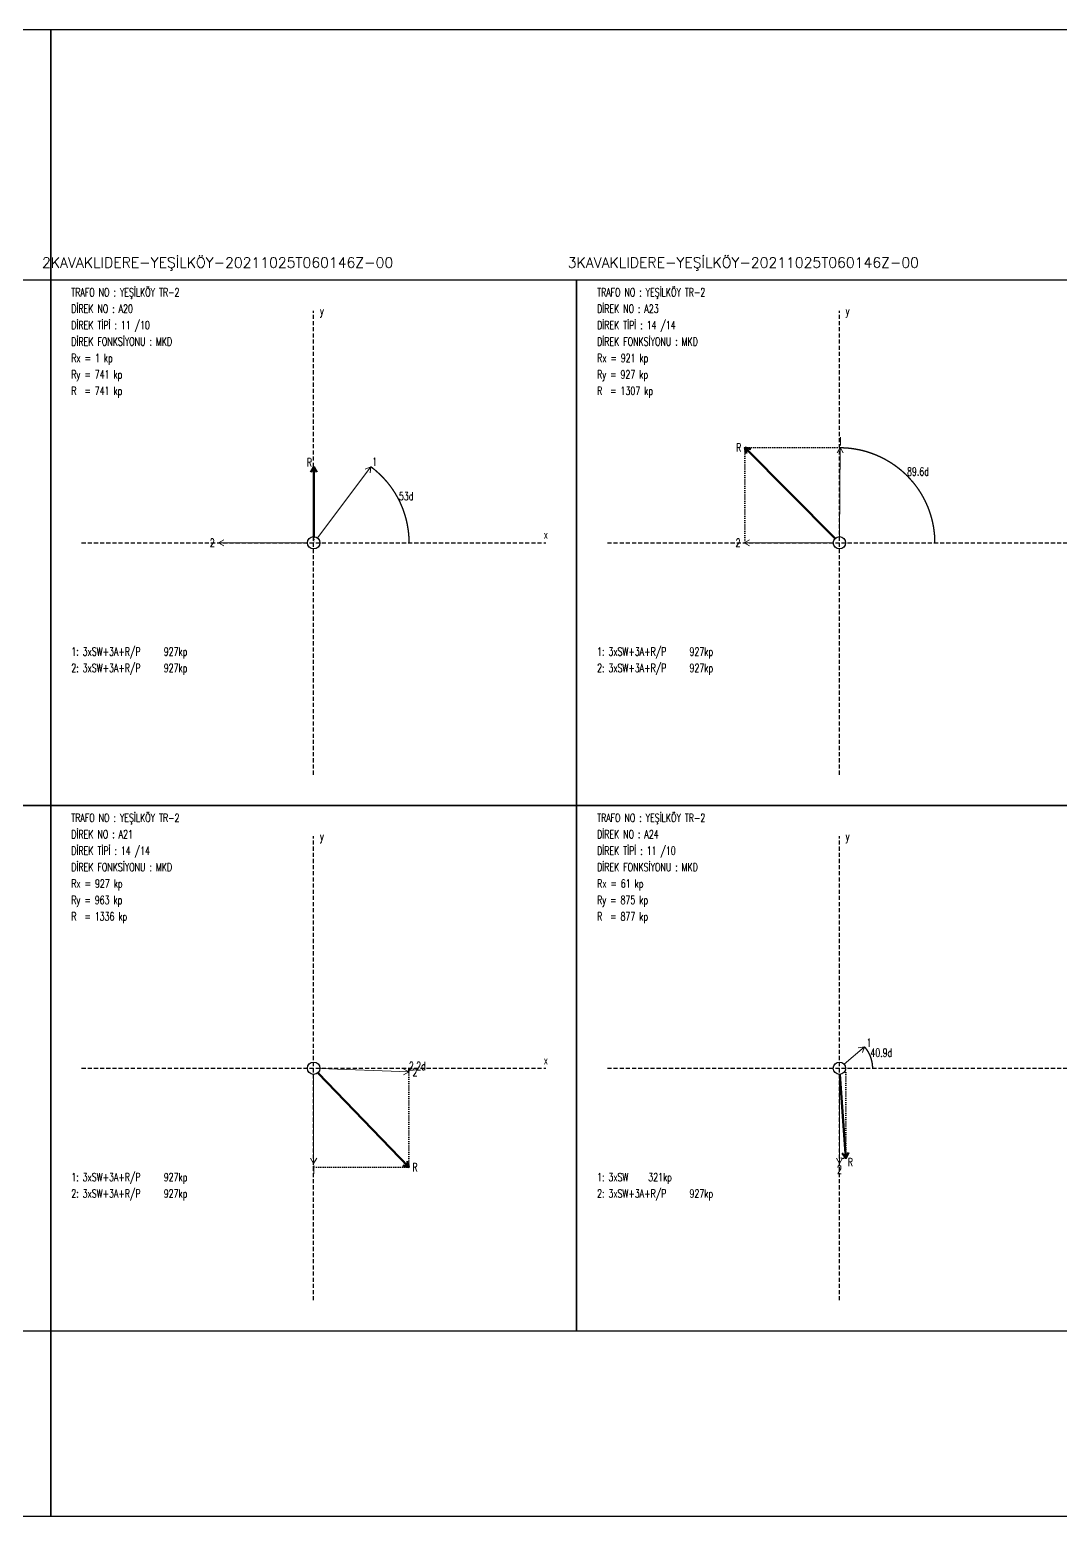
# Model space of a CAD drawing. Header units: millimetres. Extents: x 140 to 2450, y -142 to 155.
# Drawn here: x 345.6 to 551.4, y -142.5 to 154.5 of the extents above; entities that cross this region are included whole.
import ezdxf
from ezdxf.enums import TextEntityAlignment as Align

# ---------------------------------------------------------------- set-up
doc = ezdxf.new("R2010")
doc.units = ezdxf.units.MM
doc.linetypes.add('ACAD_ISO07W100', pattern=[0.2, 0, -0.2])
doc.linetypes.add('DASHDOT', pattern=[0.75, 0.5, -0.25])
doc.styles.get("Standard").update_dxf_attribs({"font": 'RomanS'})

# ---------------------------------------------------------------- blocks, each defined once
blk = doc.blocks.new('drgs')
at = {"flags": 128}
for points in [[(128, 0), (128, 128), (256, 128), (256, 0), (128, 0)], [(128, -128), (128, 0), (256, 0), (256, -128), (128, -128)]]:
    blk.add_lwpolyline(points, close=True, dxfattribs=at)
blk.add_text('2', height=2.5).set_placement((256, 131), align=Align.RIGHT)
blk = doc.blocks.new('dfdf')
at = {"linetype": 'DASHDOT', "ltscale": 2}
for p, q in [((370, 7.5), (370, 120.5)), ((498, 7.5), (498, 120.5)), ((313.5, 64), (426.5, 64)), ((441.5, 64), (554.5, 64)), ((370, -120.5), (370, -7.5)), ((498, -120.5), (498, -7.5)), ((313.5, -64), (426.5, -64)), ((441.5, -64), (554.5, -64))]:
    blk.add_line(p, q, dxfattribs=at)
at = {"lineweight": 70}
for p, q in [((496.943221, 65.064421), (474.978671, 87.1878)), ((474.978671, 87.1878), (476.426152, 86.794354)), ((474.978671, 87.1878), (475.361678, 85.737522)), ((370.035956, 82.524965), (369.283436, 81.227385)), ((370.002911, 65.499954), (370.035956, 82.524965)), ((370.035956, 82.524965), (370.783433, 81.224474)), ((371.04004, -65.080642), (393.16095, -88.065128)), ((498.103821, -65.496282), (499.517645, -85.872411)), ((393.16095, -88.065128), (392.800527, -86.609074)), ((499.517645, -85.872411), (498.679525, -84.628404)), ((499.517645, -85.872411), (500.175927, -84.524574)), ((393.16095, -88.065128), (391.719758, -87.649236))]:
    blk.add_line(p, q, dxfattribs=at)
at = {"linetype": 'ACAD_ISO07W100', "ltscale": 2}
for p, q in [((474.978671, 87.1878), (474.978671, 64)), ((474.978671, 87.1878), (498, 87.1878)), ((370.035956, 82.524965), (370, 82.524965)), ((370.035956, 82.524965), (370.035956, 64)), ((393.16095, -88.065128), (393.16095, -64)), ((499.517645, -85.872411), (499.517645, -64)), ((499.517645, -85.872411), (498, -85.872411)), ((393.16095, -88.065128), (370, -88.065128))]:
    blk.add_line(p, q, dxfattribs=at)
at = {"lineweight": 15}
for p, q in [((498.167028, 87.181523), (497.407687, 85.887923)), ((498.010807, 65.49983), (498.167028, 87.181523)), ((498.167028, 87.181523), (498.907649, 85.877115)), ((370.902215, 65.198106), (383.945219, 82.518688)), ((383.945219, 82.518688), (382.564656, 81.932134)), ((383.945219, 82.518688), (383.762908, 81.029808)), ((346.817875, 64), (348.116913, 64.75)), ((368.5, 64), (346.817875, 64)), ((346.817875, 64), (348.116913, 63.25)), ((474.817875, 64), (476.116913, 64.75)), ((496.5, 64), (474.817875, 64)), ((474.817875, 64), (476.116913, 63.25)), ((499.134431, -63.01888), (504.069839, -58.75046)), ((504.069839, -58.75046), (502.59668, -59.032949)), ((504.069839, -58.75046), (503.577902, -60.167498)), ((371.498774, -64.057411), (393.165136, -64.887353)), ((393.165136, -64.887353), (391.838342, -65.587079)), ((393.165136, -64.887353), (391.895758, -64.088179)), ((370, -65.5), (370, -87.182125)), ((498, -65.5), (498, -87.182125)), ((370, -87.182125), (369.25, -85.883087)), ((370, -87.182125), (370.75, -85.883087)), ((498, -87.182125), (497.25, -85.883087)), ((498, -87.182125), (498.75, -85.883087))]:
    blk.add_line(p, q, dxfattribs=at)
at = {"flags": 128}
for points in [[(306, 0), (306, 128), (434, 128), (434, 0), (306, 0)], [(434, 0), (434, 128), (562, 128), (562, 0), (434, 0)], [(306, -128), (306, 0), (434, 0), (434, -128), (306, -128)], [(434, -128), (434, 0), (562, 0), (562, -128), (434, -128)]]:
    blk.add_lwpolyline(points, close=True, dxfattribs=at)
at = {"color": 1, "flags": 128}
for points in [[(498.167028, 87.181523), (498.167028, 87.181523), (498.207487, 87.181196), (498.247945, 87.180799), (498.288403, 87.180331), (498.32886, 87.179792), (498.369316, 87.179183), (498.40977, 87.178503), (498.450224, 87.177753), (498.490676, 87.176932), (498.531127, 87.17604), (498.571576, 87.175078), (498.612023, 87.174045), (498.652468, 87.172941), (498.692912, 87.171767), (498.733353, 87.170523), (498.773792, 87.169207), (498.814229, 87.167821), (498.854663, 87.166365), (498.895094, 87.164838), (498.935523, 87.163241), (498.975949, 87.161573), (499.016372, 87.159834), (499.056792, 87.158025), (499.097209, 87.156145), (499.137623, 87.154195), (499.178032, 87.152174), (499.218439, 87.150083), (499.258841, 87.147921), (499.29924, 87.145688), (499.339635, 87.143386), (499.380026, 87.141012), (499.420412, 87.138568), (499.460795, 87.136054), (499.501172, 87.133469), (499.541546, 87.130814), (499.581914, 87.128088), (499.622278, 87.125292), (499.662637, 87.122425), (499.70299, 87.119488), (499.743339, 87.116481), (499.783682, 87.113403), (499.82402, 87.110255), (499.864352, 87.107036), (499.904679, 87.103747), (499.944999, 87.100387), (499.985314, 87.096958), (500.025623, 87.093457), (500.065925, 87.089887), (500.106222, 87.086246), (500.146512, 87.082535), (500.186795, 87.078753), (500.227072, 87.074901), (500.267341, 87.070979), (500.307604, 87.066987), (500.34786, 87.062924), (500.388109, 87.058791), (500.428351, 87.054588), (500.468585, 87.050315), (500.508811, 87.045971), (500.54903, 87.041557), (500.589242, 87.037073), (500.629445, 87.032519), (500.66964, 87.027895), (500.709827, 87.0232), (500.750006, 87.018436), (500.790177, 87.013601), (500.830339, 87.008696), (500.870492, 87.003721), (500.910637, 86.998676), (500.950773, 86.993561), (500.9909, 86.988376), (501.031017, 86.983121), (501.071126, 86.977796), (501.111225, 86.972401), (501.151315, 86.966936), (501.191395, 86.961401), (501.231465, 86.955796), (501.271525, 86.950121), (501.311576, 86.944376), (501.351616, 86.938561), (501.391647, 86.932677), (501.431666, 86.926722), (501.471676, 86.920698), (501.511675, 86.914604), (501.551663, 86.90844), (501.59164, 86.902206), (501.631607, 86.895903), (501.671562, 86.889529), (501.711506, 86.883086), (501.751439, 86.876574), (501.79136, 86.869991), (501.83127, 86.863339), (501.871168, 86.856618), (501.911055, 86.849826), (501.950929, 86.842966), (501.990792, 86.836035), (502.030642, 86.829035), (502.07048, 86.821966), (502.110306, 86.814826), (502.150119, 86.807618), (502.189919, 86.80034), (502.229707, 86.792992), (502.269482, 86.785575), (502.309244, 86.778089), (502.348992, 86.770533), (502.388728, 86.762908), (502.42845, 86.755214), (502.468158, 86.74745), (502.507853, 86.739617), (502.547535, 86.731715), (502.587202, 86.723743), (502.626855, 86.715702), (502.666495, 86.707592), (502.70612, 86.699413), (502.745731, 86.691165), (502.785327, 86.682847), (502.824909, 86.674461), (502.864476, 86.666005), (502.904028, 86.657481), (502.943565, 86.648887), (502.983087, 86.640224), (503.022594, 86.631493), (503.062086, 86.622692), (503.101562, 86.613823), (503.141023, 86.604884), (503.180468, 86.595877), (503.219898, 86.586801), (503.259311, 86.577656), (503.298709, 86.568443), (503.33809, 86.55916), (503.377455, 86.549809), (503.416803, 86.54039), (503.456136, 86.530901), (503.495451, 86.521344), (503.53475, 86.511718), (503.574032, 86.502024), (503.613297, 86.492261), (503.652545, 86.48243), (503.691775, 86.47253), (503.730988, 86.462562), (503.770184, 86.452525), (503.809362, 86.44242), (503.848523, 86.432247), (503.887666, 86.422005), (503.926791, 86.411695), (503.965897, 86.401317), (504.004986, 86.39087), (504.044056, 86.380355), (504.083108, 86.369772), (504.122141, 86.359121), (504.161156, 86.348402), (504.200152, 86.337615), (504.239129, 86.326759), (504.278087, 86.315836), (504.317026, 86.304845), (504.355946, 86.293786), (504.394846, 86.282658), (504.433727, 86.271463), (504.472588, 86.2602), (504.511429, 86.24887), (504.550251, 86.237471), (504.589053, 86.226005), (504.627834, 86.214471), (504.666596, 86.20287), (504.705337, 86.1912), (504.744058, 86.179464), (504.782758, 86.167659), (504.821437, 86.155787), (504.860096, 86.143848), (504.898734, 86.131841), (504.937351, 86.119767), (504.975946, 86.107625), (505.014521, 86.095416), (505.053074, 86.08314), (505.091606, 86.070796), (505.130116, 86.058386), (505.168604, 86.045908), (505.20707, 86.033362), (505.245515, 86.02075), (505.283937, 86.008071), (505.322337, 85.995324), (505.360715, 85.982511), (505.399071, 85.969631), (505.437404, 85.956683), (505.475714, 85.943669), (505.514002, 85.930588), (505.552266, 85.91744), (505.590508, 85.904226), (505.628726, 85.890945), (505.666922, 85.877597), (505.705093, 85.864182), (505.743242, 85.850701), (505.781367, 85.837153), (505.819468, 85.823539), (505.857545, 85.809858), (505.895599, 85.796111), (505.933628, 85.782297), (505.971633, 85.768417), (506.009614, 85.754471), (506.047571, 85.740458), (506.085503, 85.72638), (506.12341, 85.712235), (506.161292, 85.698024), (506.19915, 85.683746), (506.236983, 85.669403), (506.274791, 85.654994), (506.312573, 85.640519), (506.35033, 85.625978), (506.388062, 85.611371), (506.425768, 85.596698), (506.463449, 85.581959), (506.501103, 85.567155), (506.538732, 85.552285), (506.576335, 85.537349), (506.613912, 85.522348), (506.651462, 85.507281), (506.688986, 85.492148), (506.726484, 85.47695), (506.763955, 85.461687), (506.801399, 85.446358), (506.838817, 85.430964), (506.876207, 85.415505), (506.913571, 85.399981), (506.950907, 85.384391), (506.988217, 85.368736), (507.025498, 85.353016), (507.062753, 85.337231), (507.099979, 85.321381), (507.137178, 85.305466), (507.174349, 85.289486), (507.211492, 85.273442), (507.248608, 85.257332), (507.285695, 85.241158), (507.322753, 85.224919), (507.359783, 85.208616), (507.396785, 85.192247), (507.433758, 85.175815), (507.470703, 85.159317), (507.507618, 85.142756), (507.544505, 85.12613), (507.581362, 85.109439), (507.618191, 85.092684), (507.65499, 85.075865), (507.691759, 85.058982), (507.728499, 85.042035), (507.76521, 85.025023), (507.80189, 85.007948), (507.838541, 84.990808), (507.875162, 84.973605), (507.911753, 84.956337), (507.948313, 84.939006), (507.984844, 84.921611), (508.021344, 84.904152), (508.057813, 84.88663), (508.094252, 84.869044), (508.13066, 84.851395), (508.167037, 84.833681), (508.203383, 84.815905), (508.239698, 84.798065), (508.275982, 84.780162), (508.312234, 84.762195), (508.348456, 84.744165), (508.384645, 84.726072), (508.420803, 84.707916), (508.456929, 84.689697), (508.493024, 84.671414), (508.529086, 84.653069), (508.565117, 84.634661), (508.601115, 84.61619), (508.637081, 84.597656), (508.673014, 84.57906), (508.708915, 84.5604), (508.744783, 84.541678), (508.780619, 84.522894), (508.816422, 84.504047), (508.852192, 84.485138), (508.887928, 84.466166), (508.923632, 84.447131), (508.959302, 84.428035), (508.994939, 84.408876), (509.030543, 84.389655), (509.066112, 84.370372), (509.101649, 84.351027), (509.137151, 84.33162), (509.172619, 84.312151), (509.208054, 84.292621), (509.243454, 84.273028), (509.27882, 84.253374), (509.314151, 84.233658), (509.349449, 84.21388), (509.384711, 84.194041), (509.419939, 84.17414), (509.455132, 84.154177), (509.49029, 84.134154), (509.525414, 84.114069), (509.560502, 84.093922), (509.595555, 84.073715), (509.630572, 84.053446), (509.665554, 84.033117), (509.700501, 84.012726), (509.735412, 83.992274), (509.770287, 83.971762), (509.805126, 83.951188), (509.83993, 83.930554), (509.874697, 83.909859), (509.909428, 83.889104), (509.944123, 83.868287), (509.978782, 83.847411), (510.013404, 83.826474), (510.047989, 83.805476), (510.082538, 83.784418), (510.11705, 83.7633), (510.151525, 83.742122), (510.185963, 83.720883), (510.220363, 83.699585), (510.254727, 83.678226), (510.289053, 83.656808), (510.323342, 83.635329), (510.357594, 83.613791), (510.391807, 83.592193), (510.425983, 83.570536), (510.460121, 83.548818), (510.494221, 83.527042), (510.528283, 83.505205), (510.562307, 83.48331), (510.596293, 83.461355), (510.63024, 83.43934), (510.664149, 83.417267), (510.698019, 83.395134), (510.731851, 83.372942), (510.765644, 83.350692), (510.799397, 83.328382), (510.833112, 83.306013), (510.866788, 83.283586), (510.900425, 83.2611), (510.934022, 83.238555), (510.96758, 83.215951), (511.001098, 83.19329), (511.034577, 83.170569), (511.068016, 83.14779), (511.101415, 83.124953), (511.134775, 83.102058), (511.168094, 83.079104), (511.201373, 83.056092), (511.234612, 83.033023), (511.267811, 83.009895), (511.300969, 82.986709), (511.334087, 82.963466), (511.367164, 82.940165), (511.400201, 82.916806), (511.433197, 82.893389), (511.466151, 82.869915), (511.499065, 82.846383), (511.531937, 82.822794), (511.564769, 82.799148), (511.597559, 82.775444), (511.630307, 82.751684), (511.663015, 82.727866), (511.69568, 82.703991), (511.728304, 82.680059), (511.760886, 82.65607), (511.793426, 82.632024), (511.825924, 82.607922), (511.85838, 82.583763), (511.890793, 82.559547), (511.923165, 82.535275), (511.955493, 82.510946), (511.98778, 82.486561), (512.020024, 82.462119), (512.052225, 82.437622), (512.084383, 82.413068), (512.116499, 82.388458), (512.148571, 82.363792), (512.1806, 82.33907), (512.212586, 82.314292), (512.244529, 82.289459), (512.276429, 82.26457), (512.308284, 82.239625), (512.340097, 82.214624), (512.371865, 82.189568), (512.40359, 82.164457), (512.435271, 82.13929), (512.466908, 82.114069), (512.498501, 82.088791), (512.53005, 82.063459), (512.561555, 82.038072), (512.593015, 82.01263), (512.624431, 81.987133), (512.655802, 81.961581), (512.687128, 81.935974), (512.71841, 81.910313), (512.749647, 81.884598), (512.780839, 81.858827), (512.811986, 81.833003), (512.843088, 81.807124), (512.874145, 81.781191), (512.905156, 81.755203), (512.936122, 81.729162), (512.967042, 81.703066), (512.997917, 81.676917), (513.028747, 81.650714), (513.05953, 81.624457), (513.090267, 81.598146), (513.120959, 81.571782), (513.151604, 81.545364), (513.182204, 81.518893), (513.212757, 81.492368), (513.243264, 81.46579), (513.273724, 81.439159), (513.304138, 81.412475), (513.334505, 81.385738), (513.364825, 81.358948), (513.395099, 81.332104), (513.425326, 81.305208), (513.455506, 81.27826), (513.485638, 81.251259), (513.515724, 81.224205), (513.545762, 81.197099), (513.575753, 81.16994), (513.605697, 81.142729), (513.635592, 81.115466), (513.665441, 81.08815), (513.695241, 81.060783), (513.724994, 81.033364), (513.754699, 81.005893), (513.784356, 80.97837), (513.813965, 80.950795), (513.843525, 80.923168), (513.873038, 80.89549), (513.902502, 80.867761), (513.931917, 80.83998), (513.961284, 80.812148), (513.990603, 80.784265), (514.019872, 80.756331), (514.049093, 80.728345), (514.078265, 80.700309), (514.107388, 80.672221), (514.136462, 80.644083), (514.165487, 80.615895), (514.194463, 80.587655), (514.223389, 80.559365), (514.252266, 80.531025), (514.281093, 80.502634), (514.309871, 80.474193), (514.338599, 80.445702), (514.367277, 80.417161), (514.395905, 80.388569), (514.424484, 80.359928), (514.453012, 80.331237), (514.481491, 80.302496), (514.509919, 80.273706), (514.538296, 80.244866), (514.566624, 80.215976), (514.594901, 80.187038), (514.623127, 80.158049), (514.651303, 80.129012), (514.679428, 80.099925), (514.707502, 80.07079), (514.735526, 80.041605), (514.763498, 80.012372), (514.791419, 79.98309), (514.81929, 79.953759), (514.847109, 79.924379), (514.874876, 79.894951), (514.902592, 79.865475), (514.930257, 79.83595), (514.95787, 79.806377), (514.985432, 79.776756), (515.012941, 79.747087), (515.040399, 79.71737), (515.067805, 79.687605), (515.095159, 79.657792), (515.122461, 79.627931), (515.149711, 79.598023), (515.176909, 79.568068), (515.204054, 79.538064), (515.231147, 79.508014), (515.258187, 79.477916), (515.285175, 79.447772), (515.31211, 79.41758), (515.338992, 79.387341), (515.365822, 79.357055), (515.392599, 79.326723), (515.419322, 79.296344), (515.445993, 79.265918), (515.47261, 79.235446), (515.499175, 79.204927), (515.525685, 79.174362), (515.552143, 79.143751), (515.578547, 79.113094), (515.604898, 79.08239), (515.631195, 79.051641), (515.657438, 79.020846), (515.683627, 78.990005), (515.709763, 78.959118), (515.735844, 78.928186), (515.761872, 78.897209), (515.787845, 78.866186), (515.813765, 78.835117), (515.83963, 78.804004), (515.86544, 78.772845), (515.891197, 78.741642), (515.916898, 78.710393), (515.942546, 78.6791), (515.968138, 78.647762), (515.993676, 78.616379), (516.019159, 78.584952), (516.044587, 78.553481), (516.06996, 78.521965), (516.095278, 78.490405), (516.120541, 78.4588), (516.145749, 78.427152), (516.170901, 78.39546), (516.195998, 78.363724), (516.22104, 78.331944), (516.246026, 78.30012), (516.270957, 78.268253), (516.295832, 78.236343), (516.320651, 78.204389), (516.345415, 78.172392), (516.370122, 78.140351), (516.394774, 78.108268), (516.419369, 78.076141), (516.443909, 78.043972), (516.468392, 78.01176), (516.492819, 77.979505), (516.51719, 77.947208), (516.541504, 77.914868), (516.565762, 77.882486), (516.589963, 77.850061), (516.614107, 77.817595), (516.638195, 77.785086), (516.662226, 77.752535), (516.686201, 77.719943), (516.710118, 77.687308), (516.733978, 77.654632), (516.757782, 77.621914), (516.781528, 77.589155), (516.805217, 77.556354), (516.828848, 77.523512), (516.852423, 77.490629), (516.87594, 77.457705), (516.899399, 77.42474), (516.922801, 77.391734), (516.946145, 77.358687), (516.969431, 77.325599), (516.99266, 77.292471), (517.015831, 77.259302), (517.038944, 77.226093), (517.061998, 77.192844), (517.084995, 77.159555), (517.107934, 77.126225), (517.130814, 77.092855), (517.153637, 77.059446), (517.1764, 77.025996), (517.199106, 76.992508), (517.221753, 76.958979), (517.244341, 76.925411), (517.266871, 76.891804), (517.289342, 76.858157), (517.311754, 76.824471), (517.334108, 76.790746), (517.356403, 76.756982), (517.378638, 76.72318), (517.400815, 76.689338), (517.422932, 76.655458), (517.444991, 76.621539), (517.46699, 76.587582), (517.48893, 76.553587), (517.51081, 76.519553), (517.532631, 76.485481), (517.554393, 76.451371), (517.576095, 76.417224), (517.597737, 76.383038), (517.619319, 76.348815), (517.640842, 76.314554), (517.662305, 76.280255), (517.683708, 76.245919), (517.705052, 76.211546), (517.726335, 76.177136), (517.747558, 76.142688), (517.768721, 76.108204), (517.789823, 76.073682), (517.810866, 76.039124), (517.831848, 76.00453), (517.85277, 75.969898), (517.873631, 75.93523), (517.894431, 75.900526), (517.915171, 75.865786), (517.935851, 75.831009), (517.956469, 75.796197), (517.977027, 75.761348), (517.997524, 75.726464), (518.01796, 75.691543), (518.038335, 75.656588), (518.058649, 75.621597), (518.078902, 75.58657), (518.099094, 75.551508), (518.119225, 75.516411), (518.139294, 75.481279), (518.159302, 75.446111), (518.179248, 75.410909), (518.199133, 75.375673), (518.218957, 75.340401), (518.238719, 75.305095), (518.258419, 75.269755), (518.278058, 75.23438), (518.297635, 75.198971), (518.317149, 75.163528), (518.336603, 75.128051), (518.355994, 75.09254), (518.375323, 75.056995), (518.39459, 75.021417), (518.413795, 74.985805), (518.432938, 74.950159), (518.452018, 74.91448), (518.471036, 74.878768), (518.489992, 74.843023), (518.508886, 74.807245), (518.527716, 74.771433), (518.546485, 74.735589), (518.565191, 74.699713), (518.583834, 74.663803), (518.602414, 74.627862), (518.620932, 74.591887), (518.639387, 74.555881), (518.657779, 74.519842), (518.676108, 74.483772), (518.694374, 74.447669), (518.712577, 74.411535), (518.730717, 74.375369), (518.748794, 74.339171), (518.766808, 74.302942), (518.784758, 74.266681), (518.802645, 74.230389), (518.820469, 74.194066), (518.838229, 74.157712), (518.855926, 74.121327), (518.873559, 74.084911), (518.891129, 74.048465), (518.908635, 74.011988), (518.926078, 73.97548), (518.943456, 73.938942), (518.960771, 73.902373), (518.978022, 73.865775), (518.995209, 73.829146), (519.012332, 73.792488), (519.029391, 73.7558), (519.046386, 73.719081), (519.063317, 73.682334), (519.080184, 73.645557), (519.096987, 73.60875), (519.113725, 73.571914), (519.130399, 73.535049), (519.147008, 73.498155), (519.163554, 73.461232), (519.180034, 73.424281), (519.196451, 73.3873), (519.212802, 73.350291), (519.229089, 73.313254), (519.245312, 73.276188), (519.261469, 73.239093), (519.277562, 73.201971), (519.29359, 73.164821), (519.309553, 73.127643), (519.325452, 73.090436), (519.341285, 73.053203), (519.357053, 73.015941), (519.372756, 72.978653), (519.388395, 72.941336), (519.403968, 72.903993), (519.419475, 72.866623), (519.434918, 72.829225), (519.450295, 72.791801), (519.465607, 72.754349), (519.480854, 72.716872), (519.496035, 72.679367), (519.51115, 72.641836), (519.5262, 72.604279), (519.541185, 72.566696), (519.556104, 72.529086), (519.570957, 72.491451), (519.585744, 72.453789), (519.600466, 72.416102), (519.615122, 72.37839), (519.629712, 72.340651), (519.644237, 72.302888), (519.658695, 72.265099), (519.673087, 72.227285), (519.687413, 72.189445), (519.701674, 72.151581), (519.715868, 72.113692), (519.729996, 72.075779), (519.744058, 72.03784), (519.758053, 71.999878), (519.771982, 71.96189), (519.785845, 71.923879), (519.799642, 71.885844), (519.813372, 71.847784), (519.827036, 71.809701), (519.840633, 71.771593), (519.854164, 71.733462), (519.867628, 71.695308), (519.881026, 71.65713), (519.894356, 71.618929), (519.907621, 71.580704), (519.920818, 71.542457), (519.933949, 71.504186), (519.947013, 71.465893), (519.96001, 71.427577), (519.97294, 71.389238), (519.985803, 71.350877), (519.998599, 71.312493), (520.011328, 71.274087), (520.02399, 71.235659), (520.036586, 71.197209), (520.049113, 71.158737), (520.061574, 71.120243), (520.073968, 71.081728), (520.086294, 71.043191), (520.098553, 71.004632), (520.110745, 70.966052), (520.122869, 70.927451), (520.134926, 70.888829), (520.146916, 70.850186), (520.158838, 70.811521), (520.170692, 70.772837), (520.18248, 70.734131), (520.194199, 70.695405), (520.205851, 70.656659), (520.217435, 70.617892), (520.228952, 70.579105), (520.240401, 70.540299), (520.251782, 70.501472), (520.263095, 70.462625), (520.27434, 70.423759), (520.285518, 70.384873), (520.296628, 70.345968), (520.30767, 70.307043), (520.318644, 70.268099), (520.329549, 70.229137), (520.340387, 70.190155), (520.351157, 70.151154), (520.361859, 70.112134), (520.372492, 70.073096), (520.383058, 70.03404), (520.393555, 69.994965), (520.403984, 69.955872), (520.414345, 69.91676), (520.424638, 69.877631), (520.434862, 69.838483), (520.445018, 69.799318), (520.455105, 69.760136), (520.465125, 69.720935), (520.475075, 69.681718), (520.484957, 69.642483), (520.494771, 69.60323), (520.504516, 69.563961), (520.514193, 69.524675), (520.523801, 69.485372), (520.533341, 69.446052), (520.542811, 69.406716), (520.552214, 69.367363), (520.561547, 69.327993), (520.570812, 69.288608), (520.580008, 69.249207), (520.589135, 69.209789), (520.598193, 69.170356), (520.607183, 69.130906), (520.616104, 69.091442), (520.624955, 69.051961), (520.633738, 69.012466), (520.642452, 68.972955), (520.651097, 68.933429), (520.659673, 68.893888), (520.66818, 68.854332), (520.676618, 68.814761), (520.684987, 68.775175), (520.693286, 68.735575), (520.701517, 68.695961), (520.709678, 68.656332), (520.717771, 68.616689), (520.725794, 68.577032), (520.733747, 68.537361), (520.741632, 68.497676), (520.749447, 68.457978), (520.757193, 68.418266), (520.76487, 68.37854), (520.772477, 68.338802), (520.780015, 68.299049), (520.787484, 68.259284), (520.794883, 68.219506), (520.802213, 68.179715), (520.809473, 68.139911), (520.816664, 68.100095), (520.823785, 68.060266), (520.830837, 68.020425), (520.837819, 67.980572), (520.844731, 67.940706), (520.851574, 67.900829), (520.858348, 67.860939), (520.865052, 67.821038), (520.871686, 67.781125), (520.87825, 67.741201), (520.884745, 67.701265), (520.89117, 67.661318), (520.897525, 67.62136), (520.903811, 67.581391), (520.910027, 67.54141), (520.916173, 67.50142), (520.922249, 67.461418), (520.928256, 67.421406), (520.934192, 67.381383), (520.940059, 67.34135), (520.945856, 67.301307), (520.951583, 67.261254), (520.95724, 67.221191), (520.962827, 67.181119), (520.968344, 67.141036), (520.973791, 67.100944), (520.979168, 67.060842), (520.984475, 67.020732), (520.989712, 66.980611), (520.99488, 66.940482), (520.999977, 66.900344), (521.005004, 66.860197), (521.009961, 66.820042), (521.014847, 66.779877), (521.019664, 66.739705), (521.024411, 66.699524), (521.029087, 66.659334), (521.033694, 66.619137), (521.03823, 66.578932), (521.042696, 66.538718), (521.047092, 66.498498), (521.051417, 66.458269), (521.055673, 66.418033), (521.059858, 66.37779), (521.063973, 66.337539), (521.068017, 66.297281), (521.071992, 66.257016), (521.075896, 66.216745), (521.079729, 66.176466), (521.083493, 66.136181), (521.087186, 66.09589), (521.090809, 66.055592), (521.094362, 66.015288), (521.097844, 65.974977), (521.101256, 65.934661), (521.104597, 65.894339), (521.107868, 65.854011), (521.111069, 65.813677), (521.114199, 65.773338), (521.117259, 65.732993), (521.120248, 65.692644), (521.123167, 65.652289), (521.126016, 65.611929), (521.128794, 65.571564), (521.131502, 65.531194), (521.134139, 65.49082), (521.136706, 65.450441), (521.139202, 65.410057), (521.141628, 65.36967), (521.143983, 65.329278), (521.146268, 65.288882), (521.148482, 65.248482), (521.150626, 65.208078), (521.152699, 65.167671), (521.154702, 65.12726), (521.156634, 65.086846), (521.158495, 65.046428), (521.160286, 65.006008), (521.162007, 64.965584), (521.163657, 64.925157), (521.165236, 64.884727), (521.166745, 64.844295), (521.168184, 64.80386), (521.169551, 64.763423), (521.170848, 64.722983), (521.172075, 64.682542), (521.173231, 64.642098), (521.174316, 64.601652), (521.175331, 64.561204), (521.176275, 64.520755), (521.177149, 64.480304), (521.177952, 64.439851), (521.178684, 64.399397), (521.179346, 64.358942), (521.179937, 64.318486), (521.180458, 64.278029), (521.180908, 64.237571), (521.181287, 64.197113), (521.181596, 64.156653), (521.181834, 64.116194), (521.182001, 64.075733), (521.182098, 64.035273), (521.182125, 64)], [(383.945219, 82.518688), (383.945219, 82.518688), (383.977519, 82.49432), (384.009776, 82.469897), (384.041991, 82.445417), (384.074163, 82.420881), (384.106292, 82.396289), (384.138378, 82.371641), (384.170421, 82.346937), (384.202421, 82.322177), (384.234378, 82.297361), (384.266291, 82.272489), (384.29816, 82.247562), (384.329987, 82.222579), (384.361769, 82.197541), (384.393508, 82.172447), (384.425203, 82.147298), (384.456854, 82.122094), (384.488461, 82.096834), (384.520024, 82.07152), (384.551543, 82.04615), (384.583017, 82.020725), (384.614447, 81.995246), (384.645832, 81.969711), (384.677173, 81.944122), (384.708469, 81.918478), (384.73972, 81.89278), (384.770926, 81.867027), (384.802088, 81.84122), (384.833204, 81.815358), (384.864275, 81.789442), (384.895301, 81.763472), (384.926281, 81.737448), (384.957216, 81.711369), (384.988105, 81.685237), (385.018949, 81.659051), (385.049747, 81.632811), (385.080499, 81.606518), (385.111205, 81.58017), (385.141866, 81.55377), (385.17248, 81.527315), (385.203047, 81.500808), (385.233569, 81.474247), (385.264044, 81.447632), (385.294473, 81.420965), (385.324855, 81.394245), (385.35519, 81.367471), (385.385479, 81.340645), (385.41572, 81.313766), (385.445915, 81.286834), (385.476063, 81.259849), (385.506163, 81.232812), (385.536216, 81.205723), (385.566222, 81.178581), (385.596181, 81.151386), (385.626092, 81.12414), (385.655956, 81.096841), (385.685771, 81.06949), (385.715539, 81.042087), (385.745259, 81.014633), (385.774931, 80.987126), (385.804556, 80.959568), (385.834132, 80.931958), (385.863659, 80.904296), (385.893139, 80.876583), (385.92257, 80.848819), (385.951952, 80.821003), (385.981286, 80.793136), (386.010571, 80.765218), (386.039808, 80.737249), (386.068995, 80.709228), (386.098134, 80.681157), (386.127223, 80.653035), (386.156264, 80.624863), (386.185255, 80.596639), (386.214197, 80.568366), (386.243089, 80.540041), (386.271933, 80.511667), (386.300726, 80.483241), (386.32947, 80.454766), (386.358164, 80.426241), (386.386808, 80.397666), (386.415403, 80.36904), (386.443947, 80.340365), (386.472441, 80.31164), (386.500885, 80.282865), (386.529279, 80.254041), (386.557623, 80.225167), (386.585916, 80.196244), (386.614158, 80.167272), (386.64235, 80.13825), (386.670491, 80.109179), (386.698582, 80.080059), (386.726621, 80.05089), (386.75461, 80.021672), (386.782547, 79.992405), (386.810434, 79.96309), (386.838269, 79.933726), (386.866053, 79.904313), (386.893785, 79.874852), (386.921467, 79.845343), (386.949096, 79.815785), (386.976674, 79.786179), (387.0042, 79.756525), (387.031675, 79.726824), (387.059097, 79.697074), (387.086468, 79.667276), (387.113786, 79.637431), (387.141053, 79.607538), (387.168267, 79.577597), (387.195429, 79.547609), (387.222538, 79.517574), (387.249595, 79.487491), (387.2766, 79.457361), (387.303552, 79.427185), (387.330451, 79.396961), (387.357297, 79.36669), (387.384091, 79.336372), (387.410831, 79.306008), (387.437519, 79.275597), (387.464153, 79.24514), (387.490734, 79.214636), (387.517262, 79.184085), (387.543737, 79.153489), (387.570158, 79.122846), (387.596525, 79.092158), (387.622839, 79.061423), (387.649099, 79.030642), (387.675306, 78.999816), (387.701459, 78.968944), (387.727557, 78.938026), (387.753602, 78.907063), (387.779593, 78.876054), (387.805529, 78.845001), (387.831412, 78.813901), (387.85724, 78.782757), (387.883013, 78.751568), (387.908732, 78.720334), (387.934397, 78.689055), (387.960007, 78.657731), (387.985562, 78.626363), (388.011062, 78.59495), (388.036508, 78.563492), (388.061899, 78.53199), (388.087234, 78.500444), (388.112515, 78.468854), (388.13774, 78.43722), (388.16291, 78.405541), (388.188025, 78.373819), (388.213084, 78.342053), (388.238088, 78.310244), (388.263036, 78.27839), (388.287929, 78.246494), (388.312766, 78.214553), (388.337547, 78.18257), (388.362272, 78.150543), (388.386942, 78.118474), (388.411555, 78.086361), (388.436112, 78.054205), (388.460613, 78.022007), (388.485058, 77.989765), (388.509447, 77.957482), (388.533779, 77.925155), (388.558055, 77.892787), (388.582274, 77.860376), (388.606437, 77.827922), (388.630543, 77.795427), (388.654592, 77.762889), (388.678584, 77.73031), (388.70252, 77.697689), (388.726398, 77.665026), (388.750219, 77.632321), (388.773984, 77.599575), (388.797691, 77.566788), (388.821341, 77.533959), (388.844933, 77.501089), (388.868468, 77.468178), (388.891946, 77.435226), (388.915366, 77.402233), (388.938729, 77.369199), (388.962034, 77.336124), (388.985281, 77.303009), (389.00847, 77.269853), (389.031601, 77.236657), (389.054674, 77.20342), (389.07769, 77.170143), (389.100647, 77.136826), (389.123546, 77.10347), (389.146387, 77.070073), (389.169169, 77.036636), (389.191893, 77.00316), (389.214559, 76.969644), (389.237166, 76.936088), (389.259714, 76.902493), (389.282204, 76.868859), (389.304635, 76.835186), (389.327007, 76.801473), (389.34932, 76.767722), (389.371575, 76.733932), (389.39377, 76.700102), (389.415906, 76.666235), (389.437984, 76.632328), (389.460001, 76.598383), (389.48196, 76.5644), (389.503859, 76.530378), (389.525699, 76.496319), (389.54748, 76.462221), (389.569201, 76.428085), (389.590862, 76.393912), (389.612464, 76.3597), (389.634006, 76.325451), (389.655488, 76.291165), (389.67691, 76.256841), (389.698272, 76.222479), (389.719574, 76.188081), (389.740816, 76.153645), (389.761998, 76.119172), (389.78312, 76.084663), (389.804182, 76.050116), (389.825183, 76.015533), (389.846124, 75.980913), (389.867004, 75.946257), (389.887824, 75.911564), (389.908584, 75.876836), (389.929282, 75.84207), (389.94992, 75.807269), (389.970497, 75.772432), (389.991014, 75.737559), (390.011469, 75.70265), (390.031864, 75.667706), (390.052197, 75.632726), (390.072469, 75.597711), (390.092681, 75.56266), (390.112831, 75.527574), (390.132919, 75.492453), (390.152947, 75.457297), (390.172913, 75.422106), (390.192818, 75.38688), (390.212661, 75.35162), (390.232442, 75.316325), (390.252162, 75.280995), (390.27182, 75.245631), (390.291417, 75.210233), (390.310951, 75.174801), (390.330424, 75.139335), (390.349835, 75.103834), (390.369184, 75.0683), (390.388471, 75.032733), (390.407695, 74.997131), (390.426858, 74.961496), (390.445958, 74.925828), (390.464996, 74.890126), (390.483972, 74.854392), (390.502885, 74.818624), (390.521736, 74.782823), (390.540524, 74.74699), (390.55925, 74.711123), (390.577913, 74.675224), (390.596513, 74.639293), (390.615051, 74.603329), (390.633526, 74.567333), (390.651938, 74.531304), (390.670287, 74.495244), (390.688573, 74.459152), (390.706797, 74.423027), (390.724957, 74.386871), (390.743054, 74.350684), (390.761087, 74.314464), (390.779058, 74.278214), (390.796965, 74.241932), (390.814809, 74.205619), (390.832589, 74.169274), (390.850306, 74.132899), (390.86796, 74.096493), (390.88555, 74.060056), (390.903076, 74.023589), (390.920539, 73.987091), (390.937937, 73.950562), (390.955273, 73.914004), (390.972544, 73.877415), (390.989751, 73.840796), (391.006895, 73.804147), (391.023974, 73.767468), (391.04099, 73.730759), (391.057941, 73.694021), (391.074828, 73.657253), (391.091651, 73.620456), (391.10841, 73.58363), (391.125104, 73.546774), (391.141734, 73.509889), (391.1583, 73.472975), (391.174801, 73.436033), (391.191238, 73.399061), (391.20761, 73.362061), (391.223918, 73.325033), (391.240161, 73.287976), (391.256339, 73.250891), (391.272452, 73.213777), (391.288501, 73.176636), (391.304485, 73.139467), (391.320404, 73.102269), (391.336258, 73.065044), (391.352047, 73.027792), (391.367771, 72.990512), (391.383429, 72.953204), (391.399023, 72.915869), (391.414552, 72.878508), (391.430015, 72.841119), (391.445413, 72.803703), (391.460746, 72.76626), (391.476013, 72.728791), (391.491215, 72.691295), (391.506351, 72.653772), (391.521422, 72.616223), (391.536428, 72.578648), (391.551367, 72.541047), (391.566241, 72.50342), (391.58105, 72.465767), (391.595793, 72.428088), (391.610469, 72.390383), (391.62508, 72.352653), (391.639626, 72.314897), (391.654105, 72.277117), (391.668518, 72.23931), (391.682866, 72.201479), (391.697147, 72.163623), (391.711362, 72.125742), (391.725511, 72.087836), (391.739594, 72.049906), (391.75361, 72.011951), (391.767561, 71.973971), (391.781445, 71.935968), (391.795263, 71.89794), (391.809014, 71.859888), (391.822699, 71.821812), (391.836317, 71.783712), (391.849869, 71.745589), (391.863354, 71.707442), (391.876773, 71.669271), (391.890125, 71.631078), (391.90341, 71.59286), (391.916629, 71.55462), (391.929781, 71.516357), (391.942866, 71.478071), (391.955884, 71.439762), (391.968836, 71.40143), (391.98172, 71.363076), (391.994538, 71.3247), (392.007288, 71.286301), (392.019972, 71.24788), (392.032588, 71.209437), (392.045137, 71.170972), (392.05762, 71.132485), (392.070034, 71.093976), (392.082382, 71.055446), (392.094663, 71.016894), (392.106876, 70.978321), (392.119022, 70.939727), (392.1311, 70.901111), (392.143111, 70.862475), (392.155055, 70.823817), (392.166931, 70.785139), (392.178739, 70.74644), (392.19048, 70.70772), (392.202153, 70.668981), (392.213759, 70.63022), (392.225297, 70.59144), (392.236768, 70.552639), (392.24817, 70.513819), (392.259505, 70.474979), (392.270772, 70.436119), (392.281971, 70.397239), (392.293103, 70.35834), (392.304166, 70.319422), (392.315162, 70.280484), (392.326089, 70.241527), (392.336949, 70.202551), (392.34774, 70.163556), (392.358464, 70.124543), (392.369119, 70.085511), (392.379706, 70.04646), (392.390225, 70.007391), (392.400676, 69.968303), (392.411058, 69.929198), (392.421373, 69.890074), (392.431619, 69.850932), (392.441796, 69.811773), (392.451905, 69.772596), (392.461946, 69.733401), (392.471919, 69.694189), (392.481823, 69.654959), (392.491658, 69.615713), (392.501425, 69.576449), (392.511124, 69.537168), (392.520754, 69.49787), (392.530315, 69.458556), (392.539808, 69.419224), (392.549232, 69.379877), (392.558587, 69.340513), (392.567873, 69.301133), (392.577091, 69.261736), (392.58624, 69.222324), (392.595321, 69.182895), (392.604332, 69.143451), (392.613275, 69.103991), (392.622148, 69.064516), (392.630953, 69.025025), (392.639689, 68.985519), (392.648356, 68.945998), (392.656954, 68.906461), (392.665483, 68.86691), (392.673943, 68.827344), (392.682333, 68.787763), (392.690655, 68.748168), (392.698908, 68.708558), (392.707091, 68.668934), (392.715205, 68.629295), (392.72325, 68.589643), (392.731226, 68.549976), (392.739133, 68.510296), (392.74697, 68.470602), (392.754738, 68.430894), (392.762437, 68.391173), (392.770066, 68.351438), (392.777626, 68.31169), (392.785117, 68.271929), (392.792538, 68.232155), (392.79989, 68.192368), (392.807172, 68.152569), (392.814385, 68.112756), (392.821528, 68.072931), (392.828602, 68.033094), (392.835606, 67.993245), (392.842541, 67.953383), (392.849406, 67.913509), (392.856202, 67.873623), (392.862928, 67.833726), (392.869584, 67.793817), (392.876171, 67.753896), (392.882688, 67.713964), (392.889135, 67.674021), (392.895512, 67.634066), (392.90182, 67.5941), (392.908058, 67.554123), (392.914226, 67.514136), (392.920325, 67.474138), (392.926353, 67.434129), (392.932312, 67.39411), (392.938201, 67.35408), (392.94402, 67.31404), (392.949769, 67.27399), (392.955448, 67.233931), (392.961058, 67.193861), (392.966597, 67.153781), (392.972067, 67.113692), (392.977466, 67.073594), (392.982795, 67.033486), (392.988055, 66.993369), (392.993244, 66.953243), (392.998364, 66.913107), (393.003413, 66.872963), (393.008392, 66.83281), (393.013301, 66.792649), (393.01814, 66.752479), (393.022909, 66.7123), (393.027608, 66.672114), (393.032237, 66.631919), (393.036795, 66.591716), (393.041283, 66.551505), (393.045702, 66.511287), (393.050049, 66.471061), (393.054327, 66.430827), (393.058535, 66.390586), (393.062672, 66.350338), (393.066739, 66.310082), (393.070736, 66.269819), (393.074662, 66.22955), (393.078518, 66.189274), (393.082304, 66.148991), (393.08602, 66.108701), (393.089665, 66.068405), (393.09324, 66.028103), (393.096744, 65.987795), (393.100178, 65.94748), (393.103542, 65.90716), (393.106836, 65.866834), (393.110059, 65.826502), (393.113211, 65.786165), (393.116294, 65.745822), (393.119305, 65.705474), (393.122247, 65.66512), (393.125118, 65.624762), (393.127918, 65.584398), (393.130648, 65.54403), (393.133308, 65.503657), (393.135897, 65.46328), (393.138416, 65.422898), (393.140864, 65.382511), (393.143242, 65.342121), (393.145549, 65.301726), (393.147785, 65.261328), (393.149952, 65.220925), (393.152047, 65.180519), (393.154072, 65.14011), (393.156027, 65.099696), (393.157911, 65.05928), (393.159725, 65.01886), (393.161468, 64.978437), (393.16314, 64.938011), (393.164742, 64.897583), (393.166273, 64.857151), (393.167734, 64.816717), (393.169124, 64.77628), (393.170444, 64.735842), (393.171693, 64.6954), (393.172871, 64.654957), (393.173979, 64.614512), (393.175016, 64.574065), (393.175983, 64.533616), (393.176879, 64.493165), (393.177704, 64.452713), (393.178459, 64.41226), (393.179143, 64.371805), (393.179757, 64.33135), (393.1803, 64.290893), (393.180772, 64.250435), (393.181174, 64.209977), (393.181505, 64.169518), (393.181766, 64.129058), (393.181956, 64.088598), (393.182075, 64.048138), (393.182124, 64.007677), (393.182125, 64)], [(504.069839, -58.75046), (504.069839, -58.75046), (504.078992, -58.761061), (504.088127, -58.771679), (504.097243, -58.782313), (504.10634, -58.792963), (504.115419, -58.803628), (504.124479, -58.814309), (504.13352, -58.825007), (504.142543, -58.835719), (504.151547, -58.846448), (504.160532, -58.857192), (504.169499, -58.867952), (504.178446, -58.878728), (504.187375, -58.889519), (504.196285, -58.900326), (504.205176, -58.911148), (504.214049, -58.921986), (504.222902, -58.932839), (504.231736, -58.943708), (504.240552, -58.954592), (504.249348, -58.965492), (504.258126, -58.976407), (504.266884, -58.987337), (504.275623, -58.998282), (504.284343, -59.009243), (504.293044, -59.020219), (504.301726, -59.03121), (504.310388, -59.042216), (504.319032, -59.053237), (504.327656, -59.064273), (504.336261, -59.075325), (504.344846, -59.086391), (504.353412, -59.097472), (504.361959, -59.108569), (504.370487, -59.11968), (504.378995, -59.130806), (504.387483, -59.141947), (504.395953, -59.153102), (504.404402, -59.164273), (504.412832, -59.175458), (504.421243, -59.186658), (504.429634, -59.197872), (504.438006, -59.209101), (504.446357, -59.220345), (504.45469, -59.231603), (504.463002, -59.242876), (504.471295, -59.254164), (504.479568, -59.265465), (504.487822, -59.276782), (504.496056, -59.288112), (504.504269, -59.299457), (504.512464, -59.310816), (504.520638, -59.32219), (504.528792, -59.333578), (504.536927, -59.34498), (504.545041, -59.356396), (504.553136, -59.367826), (504.561211, -59.379271), (504.569265, -59.390729), (504.5773, -59.402202), (504.585315, -59.413688), (504.593309, -59.425189), (504.601284, -59.436703), (504.609238, -59.448231), (504.617172, -59.459774), (504.625086, -59.47133), (504.63298, -59.4829), (504.640854, -59.494483), (504.648708, -59.506081), (504.656541, -59.517692), (504.664354, -59.529316), (504.672146, -59.540955), (504.679919, -59.552606), (504.687671, -59.564272), (504.695402, -59.575951), (504.703114, -59.587643), (504.710804, -59.599349), (504.718475, -59.611068), (504.726125, -59.622801), (504.733754, -59.634547), (504.741363, -59.646306), (504.748951, -59.658079), (504.756519, -59.669864), (504.764066, -59.681663), (504.771593, -59.693475), (504.779099, -59.705301), (504.786584, -59.717139), (504.794049, -59.72899), (504.801493, -59.740855), (504.808916, -59.752732), (504.816319, -59.764622), (504.8237, -59.776525), (504.831061, -59.788441), (504.838402, -59.80037), (504.845721, -59.812312), (504.853019, -59.824266), (504.860297, -59.836233), (504.867554, -59.848213), (504.874789, -59.860206), (504.882004, -59.872211), (504.889198, -59.884228), (504.896371, -59.896259), (504.903523, -59.908301), (504.910654, -59.920356), (504.917763, -59.932424), (504.924852, -59.944504), (504.93192, -59.956596), (504.938966, -59.968701), (504.945992, -59.980818), (504.952996, -59.992947), (504.959979, -60.005088), (504.966941, -60.017242), (504.973881, -60.029408), (504.980801, -60.041585), (504.987699, -60.053775), (504.994576, -60.065977), (505.001431, -60.078191), (505.008265, -60.090417), (505.015078, -60.102654), (505.02187, -60.114904), (505.02864, -60.127165), (505.035388, -60.139438), (505.042116, -60.151723), (505.048821, -60.16402), (505.055506, -60.176328), (505.062168, -60.188648), (505.06881, -60.20098), (505.07543, -60.213323), (505.082028, -60.225678), (505.088604, -60.238044), (505.095159, -60.250422), (505.101693, -60.262811), (505.108205, -60.275211), (505.114695, -60.287623), (505.121163, -60.300046), (505.12761, -60.312481), (505.134035, -60.324926), (505.140439, -60.337383), (505.14682, -60.349851), (505.15318, -60.36233), (505.159518, -60.37482), (505.165834, -60.387322), (505.172129, -60.399834), (505.178401, -60.412357), (505.184652, -60.424891), (505.190881, -60.437436), (505.197088, -60.449992), (505.203273, -60.462559), (505.209436, -60.475136), (505.215577, -60.487724), (505.221696, -60.500323), (505.227793, -60.512933), (505.233868, -60.525553), (505.239921, -60.538184), (505.245952, -60.550825), (505.251961, -60.563477), (505.257948, -60.576139), (505.263912, -60.588812), (505.269855, -60.601495), (505.275775, -60.614189), (505.281674, -60.626892), (505.28755, -60.639606), (505.293404, -60.652331), (505.299235, -60.665065), (505.305045, -60.67781), (505.310832, -60.690565), (505.316597, -60.703329), (505.322339, -60.716104), (505.32806, -60.728889), (505.333758, -60.741684), (505.339433, -60.754489), (505.345087, -60.767304), (505.350718, -60.780128), (505.356326, -60.792962), (505.361912, -60.805806), (505.367476, -60.81866), (505.373017, -60.831524), (505.378536, -60.844397), (505.384032, -60.85728), (505.389506, -60.870172), (505.394958, -60.883074), (505.400386, -60.895985), (505.405793, -60.908906), (505.411176, -60.921836), (505.416537, -60.934776), (505.421876, -60.947725), (505.427192, -60.960683), (505.432485, -60.973651), (505.437756, -60.986627), (505.443004, -60.999613), (505.448229, -61.012608), (505.453432, -61.025613), (505.458612, -61.038626), (505.463769, -61.051648), (505.468903, -61.064679), (505.474015, -61.077719), (505.479104, -61.090769), (505.48417, -61.103826), (505.489214, -61.116893), (505.494234, -61.129969), (505.499232, -61.143053), (505.504207, -61.156146), (505.509159, -61.169248), (505.514088, -61.182358), (505.518994, -61.195477), (505.523878, -61.208604), (505.528738, -61.22174), (505.533576, -61.234884), (505.53839, -61.248037), (505.543182, -61.261198), (505.54795, -61.274368), (505.552696, -61.287546), (505.557419, -61.300732), (505.562118, -61.313926), (505.566795, -61.327128), (505.571448, -61.340339), (505.576079, -61.353558), (505.580686, -61.366784), (505.58527, -61.380019), (505.589832, -61.393262), (505.59437, -61.406513), (505.598884, -61.419771), (505.603376, -61.433038), (505.607845, -61.446312), (505.61229, -61.459594), (505.616713, -61.472884), (505.621112, -61.486182), (505.625487, -61.499487), (505.62984, -61.5128), (505.634169, -61.52612), (505.638475, -61.539448), (505.642758, -61.552783), (505.647018, -61.566126), (505.651254, -61.579476), (505.655467, -61.592834), (505.659657, -61.606199), (505.663823, -61.619571), (505.667966, -61.632951), (505.672086, -61.646337), (505.676182, -61.659731), (505.680255, -61.673132), (505.684304, -61.68654), (505.68833, -61.699956), (505.692333, -61.713378), (505.696312, -61.726807), (505.700268, -61.740243), (505.7042, -61.753686), (505.708109, -61.767136), (505.711994, -61.780592), (505.715856, -61.794056), (505.719694, -61.807526), (505.723509, -61.821002), (505.727301, -61.834486), (505.731068, -61.847976), (505.734812, -61.861472), (505.738533, -61.874975), (505.74223, -61.888485), (505.745904, -61.902001), (505.749554, -61.915523), (505.75318, -61.929052), (505.756783, -61.942587), (505.760362, -61.956128), (505.763917, -61.969676), (505.767449, -61.983229), (505.770957, -61.996789), (505.774441, -62.010355), (505.777902, -62.023927), (505.781339, -62.037505), (505.784752, -62.051089), (505.788142, -62.064679), (505.791508, -62.078275), (505.79485, -62.091876), (505.798169, -62.105484), (505.801463, -62.119097), (505.804734, -62.132716), (505.807981, -62.146341), (505.811205, -62.159971), (505.814404, -62.173607), (505.81758, -62.187248), (505.820732, -62.200895), (505.82386, -62.214548), (505.826964, -62.228206), (505.830045, -62.241869), (505.833101, -62.255538), (505.836134, -62.269212), (505.839143, -62.282891), (505.842128, -62.296576), (505.845089, -62.310265), (505.848026, -62.32396), (505.850939, -62.33766), (505.853829, -62.351365), (505.856694, -62.365075), (505.859536, -62.37879), (505.862353, -62.39251), (505.865147, -62.406235), (505.867917, -62.419965), (505.870662, -62.433699), (505.873384, -62.447438), (505.876082, -62.461182), (505.878756, -62.474931), (505.881405, -62.488684), (505.884031, -62.502442), (505.886633, -62.516205), (505.88921, -62.529972), (505.891764, -62.543743), (505.894294, -62.557519), (505.896799, -62.5713), (505.899281, -62.585084), (505.901738, -62.598873), (505.904172, -62.612667), (505.906581, -62.626464), (505.908966, -62.640266), (505.911327, -62.654072), (505.913664, -62.667881), (505.915977, -62.681695), (505.918266, -62.695513), (505.920531, -62.709335), (505.922771, -62.723161), (505.924988, -62.736991), (505.92718, -62.750825), (505.929348, -62.764662), (505.931492, -62.778503), (505.933612, -62.792348), (505.935708, -62.806197), (505.937779, -62.820049), (505.939827, -62.833905), (505.94185, -62.847764), (505.943849, -62.861627), (505.945823, -62.875494), (505.947774, -62.889363), (505.9497, -62.903236), (505.951602, -62.917113), (505.95348, -62.930993), (505.955334, -62.944876), (505.957163, -62.958762), (505.958969, -62.972652), (505.960749, -62.986544), (505.962506, -63.00044), (505.964239, -63.014339), (505.965947, -63.02824), (505.967631, -63.042145), (505.96929, -63.056052), (505.970926, -63.069963), (505.972537, -63.083876), (505.974124, -63.097792), (505.975686, -63.111711), (505.977224, -63.125633), (505.978738, -63.139557), (505.980228, -63.153484), (505.981693, -63.167413), (505.983134, -63.181345), (505.984551, -63.19528), (505.985943, -63.209216), (505.987311, -63.223156), (505.988655, -63.237097), (505.989974, -63.251041), (505.991269, -63.264988), (505.99254, -63.278936), (505.993786, -63.292887), (505.995008, -63.30684), (505.996206, -63.320795), (505.997379, -63.334752), (505.998528, -63.348711), (505.999652, -63.362672), (506.000753, -63.376635), (506.001828, -63.3906), (506.00288, -63.404566), (506.003907, -63.418535), (506.004909, -63.432505), (506.005888, -63.446477), (506.006842, -63.460451), (506.007771, -63.474427), (506.008676, -63.488404), (506.009557, -63.502382), (506.010413, -63.516362), (506.011245, -63.530344), (506.012053, -63.544327), (506.012836, -63.558311), (506.013594, -63.572297), (506.014329, -63.586284), (506.015039, -63.600272), (506.015724, -63.614261), (506.016385, -63.628252), (506.017022, -63.642244), (506.017634, -63.656237), (506.018222, -63.670231), (506.018785, -63.684226), (506.019324, -63.698222), (506.019838, -63.712218), (506.020328, -63.726216), (506.020794, -63.740215), (506.021235, -63.754214), (506.021652, -63.768214), (506.022044, -63.782215), (506.022412, -63.796216), (506.022756, -63.810218), (506.023075, -63.824221), (506.023369, -63.838224), (506.023639, -63.852228), (506.023885, -63.866232), (506.024106, -63.880236), (506.024303, -63.894241), (506.024475, -63.908246), (506.024623, -63.922252), (506.024747, -63.936258), (506.024846, -63.950264), (506.02492, -63.96427), (506.024971, -63.978276), (506.024996, -63.992282), (506.025, -64)], [(393.165136, -64.887353), (393.165136, -64.887353), (393.166649, -64.846921), (393.168092, -64.806486), (393.169465, -64.766049), (393.170766, -64.72561), (393.171997, -64.685168), (393.173158, -64.644724), (393.174248, -64.604278), (393.175267, -64.563831), (393.176216, -64.523381), (393.177094, -64.48293), (393.177902, -64.442478), (393.178639, -64.402024), (393.179305, -64.361569), (393.179901, -64.321113), (393.180426, -64.280656), (393.180881, -64.240198), (393.181264, -64.19974), (393.181578, -64.159281), (393.18182, -64.118821), (393.181993, -64.078361), (393.182094, -64.037901), (393.182125, -64)]]:
    blk.add_lwpolyline(points, dxfattribs=at)
for centre in [(370, 64), (498, 64), (370, -64), (498, -64)]:
    blk.add_circle(centre, 1.5)
for p in [(306, 131), (434, 131)]:
    blk.add_text('KAVAKLIDERE-YEŞİLKÖY-20211025T060146Z-00', height=2.5).set_placement(p)
blk.add_text('3', height=2.5).set_placement((434, 131), align=Align.RIGHT)
at = {"width": 0.7}
for s, p in [('TRAFO NO : YEŞİLKÖY TR-2', (311, 125)), ('TRAFO NO : YEŞİLKÖY TR-2', (439, 125)), ('DİREK NO : A20', (311, 121)), ('DİREK NO : A23', (439, 121)), ('DİREK TİPİ : 11 /10', (311, 117)), ('DİREK TİPİ : 14 /14', (439, 117)), ('DİREK FONKSİYONU : MKD', (311, 113)), ('DİREK FONKSİYONU : MKD', (439, 113)), ('Rx = 1 kp', (311, 109)), ('Rx = 921 kp', (439, 109)), ('Ry = 741 kp', (311, 105)), ('Ry = 927 kp', (439, 105)), ('R  = 741 kp', (311, 101)), ('R  = 1307 kp', (439, 101)), ('1: 3xSW+3A+R/P    927kp', (311, 37.5)), ('1: 3xSW+3A+R/P    927kp', (439, 37.5)), ('2: 3xSW+3A+R/P    927kp', (311, 33.5)), ('2: 3xSW+3A+R/P    927kp', (439, 33.5)), ('TRAFO NO : YEŞİLKÖY TR-2', (311, -3)), ('TRAFO NO : YEŞİLKÖY TR-2', (439, -3)), ('DİREK NO : A21', (311, -7)), ('DİREK NO : A24', (439, -7)), ('DİREK TİPİ : 14 /14', (311, -11)), ('DİREK TİPİ : 11 /10', (439, -11)), ('DİREK FONKSİYONU : MKD', (311, -15)), ('DİREK FONKSİYONU : MKD', (439, -15)), ('Rx = 927 kp', (311, -19)), ('Rx = 61 kp', (439, -19)), ('Ry = 963 kp', (311, -23)), ('Ry = 875 kp', (439, -23)), ('R  = 1336 kp', (311, -27)), ('R  = 877 kp', (439, -27)), ('1: 3xSW+3A+R/P    927kp', (311, -90.5)), ('1: 3xSW    321kp', (439, -90.5)), ('2: 3xSW+3A+R/P    927kp', (311, -94.5)), ('2: 3xSW+3A+R/P    927kp', (439, -94.5))]:
    blk.add_text(s, height=2, dxfattribs=at).set_placement(p, align=Align.MIDDLE_LEFT)
for s, p in [('y', (372, 120.5)), ('y', (500, 120.5)), ('x', (426.5, 66)), ('y', (372, -7.5)), ('y', (500, -7.5)), ('x', (426.5, -62))]:
    blk.add_text(s, height=2, dxfattribs=at).set_placement(p, align=Align.MIDDLE_CENTER)
at = {"lineweight": 70, "width": 0.7}
for p in [(473.478681, 87.193203), (368.977357, 83.587682), (500.64918, -86.857109), (394.660675, -88.093842)]:
    blk.add_text('R', height=2, dxfattribs=at).set_placement(p, align=Align.MIDDLE_CENTER)
at = {"lineweight": 15, "width": 0.7}
for s, p in [('1', (498.177835, 88.681484)), ('1', (384.847545, 83.71694)), ('2', (345.317875, 64)), ('2', (473.317875, 64)), ('1', (505.204389, -57.769237)), ('2', (394.664037, -64.944769)), ('1', (370, -88.682125)), ('2', (498, -88.682125))]:
    blk.add_text(s, height=2, dxfattribs=at).set_placement(p, align=Align.MIDDLE_CENTER)
at = {"color": 1, "width": 0.7}
for s, p in [('89.6d', (514.451185, 80.333078)), ('53d', (390.744767, 74.347249)), ('40.9d', (505.520342, -61.199093)), ('2.2d', (393.177877, -64.443758))]:
    blk.add_text(s, height=2, dxfattribs=at).set_placement(p)

msp = doc.modelspace()

# ---------------------------------------------------------------- linework, layer by layer
for points in [[(139.801, 154.511), (139.801, -142.489), (349.801, -142.489), (349.801, 154.511), (139.801, 154.511)], [(349.801, 154.511), (349.801, -142.489), (559.801, -142.489), (559.801, 154.511), (349.801, 154.511)]]:
    msp.add_lwpolyline(points)

# ---------------------------------------------------------------- block references
at = {"xscale": 0.8203125, "yscale": 0.8203125, "zscale": 0.8203125}
for name, p in [('drgs', (139.801, -0.489)), ('dfdf', (98.785, -0.489))]:
    msp.add_blockref(name, p, dxfattribs=at)

doc.saveas('drawing.dxf')
